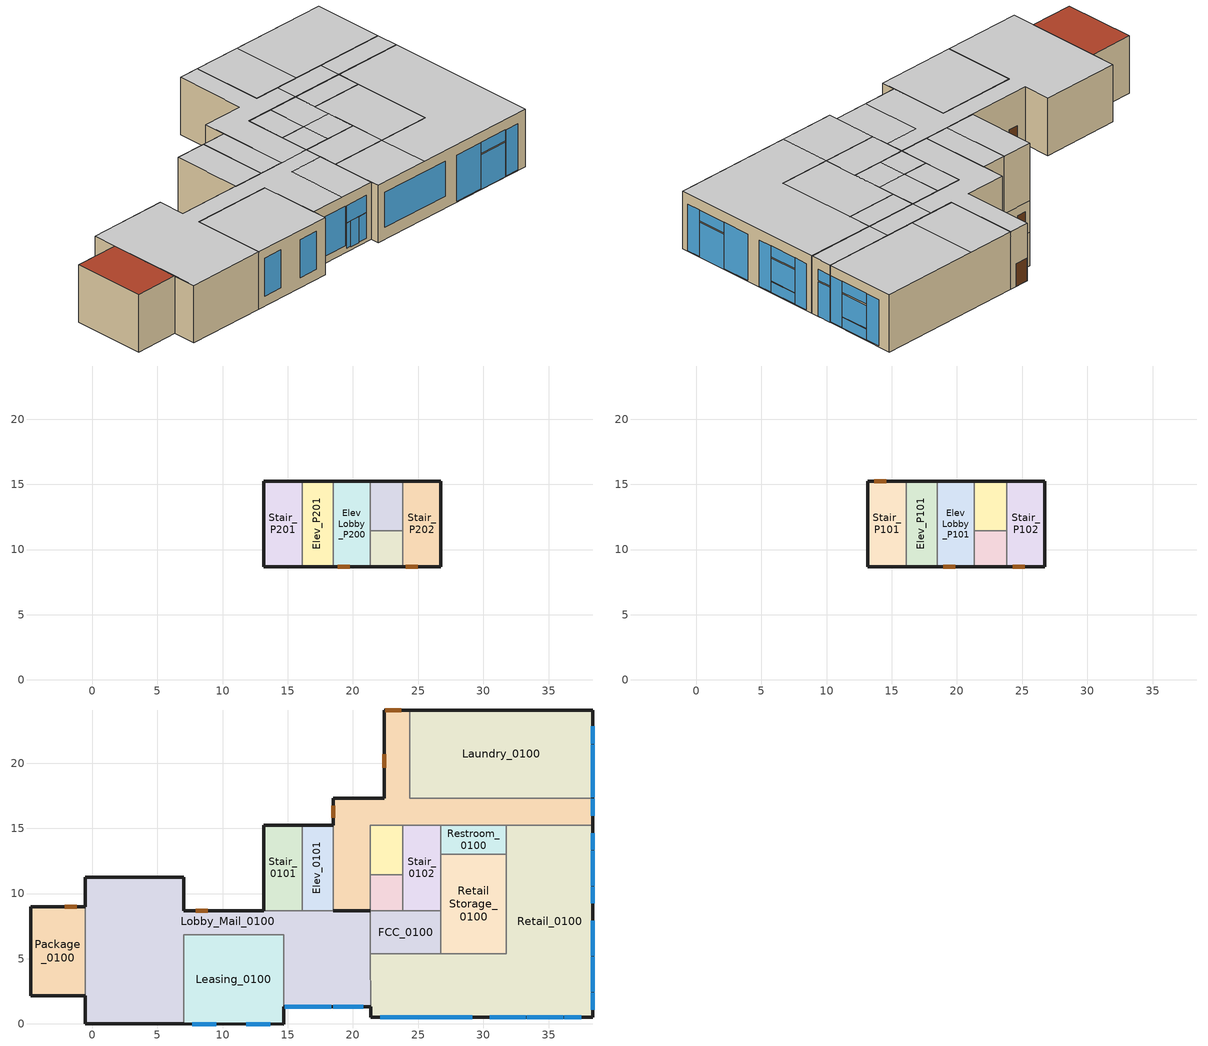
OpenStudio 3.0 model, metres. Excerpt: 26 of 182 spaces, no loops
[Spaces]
Stair_P201
 floor ground: 13.17,15.24 16.1,15.24 16.1,8.69 13.17,8.69 z-6.17
 wall outside: 16.1,15.24 13.17,15.24 13.17,8.69 16.1,8.69 z-6.17:-2.97
 wall to Elev_P201: 16.1,8.69 16.1,15.24 z-6.17:-2.97
Elev_P201
 floor ground: 18.48,15.24 18.48,8.69 16.1,8.69 16.1,15.24 z-6.17
 wall outside: 16.1,8.69 18.48,8.69 / 18.48,15.24 16.1,15.24 z-6.17:-2.97
 wall to Elev Lobby_P200: 18.48,8.69 18.48,15.24 z-6.17:-2.97
Elev Lobby_P200
 floor ground: 21.34,15.25 21.34,8.69 18.48,8.69 18.48,15.24 z-6.17
 wall outside: 18.48,8.69 21.34,8.69 / 21.34,15.25 18.48,15.24 z-6.17:-2.97
 wall to Elev_P202: 21.34,11.44 21.34,15.25 z-6.17:-2.97
 wall to Stor_P200: 21.34,8.69 21.34,11.44 z-6.17:-2.97
 door: 18.84,8.69 19.76,8.69 z-6.17:-4.04
Stor_P200
 floor ground: 23.83,11.44 23.83,8.69 21.34,8.69 21.34,11.44 z-6.17
 wall outside: 21.34,8.69 23.83,8.69 z-6.17:-2.97
 wall to Elev_P202: 23.83,11.44 21.34,11.44 z-6.17:-2.97
 wall to Stair_P202: 23.83,8.69 23.83,11.44 z-6.17:-2.97
Stair_P202
 floor ground: 26.75,15.25 26.75,8.69 23.83,8.69 23.83,15.25 z-6.17
 wall outside: 23.83,8.69 26.75,8.69 26.75,13.03 26.75,15.25 23.83,15.25 z-6.17:-2.97
 wall to Elev_P202: 23.83,15.25 23.83,11.44 z-6.17:-2.97
 door: 24.05,8.69 24.97,8.69 z-6.17:-4.04
Elev_P202
 floor ground: 23.83,15.25 23.83,11.44 21.34,11.44 21.34,15.25 z-6.17
 wall outside: 23.83,15.25 21.34,15.25 z-6.17:-2.97
Stair_P101
 floor to Stair_P201: 13.17,15.24 16.1,15.24 16.1,8.69 13.17,8.69 z-2.97
 wall outside: 16.1,15.24 13.17,15.24 13.17,8.69 16.1,8.69 z-2.97:0
 wall to Elev_P101: 16.1,8.69 16.1,15.24 z-2.97:0
 door: 14.56,15.24 13.65,15.24 z-2.97:-0.84
Elev_P101
 floor to Elev_P201: 18.48,15.24 18.48,8.69 16.1,8.69 16.1,15.24 z-2.97
 wall outside: 16.1,8.69 18.48,8.69 / 18.48,15.24 16.1,15.24 z-2.97:0
 wall to Elev Lobby_P101: 18.48,8.69 18.48,15.24 z-2.97:0
Elev Lobby_P101
 floor to Elev Lobby_P200: 21.34,15.25 21.34,8.69 18.48,8.69 18.48,15.24 z-2.97
 wall outside: 18.48,8.69 21.34,8.69 / 21.34,15.25 18.48,15.24 z-2.97:0
 wall to Elev_P102: 21.34,11.44 21.34,15.25 z-2.97:0
 wall to Stor_P100: 21.34,8.69 21.34,11.44 z-2.97:0
 door: 18.96,8.69 19.88,8.69 z-2.97:-0.84
Stor_P100
 floor to Stor_P200: 23.83,11.44 23.83,8.69 21.34,8.69 21.34,11.44 z-2.97
 wall outside: 21.34,8.69 23.83,8.69 z-2.97:0
 wall to Elev_P102: 23.83,11.44 21.34,11.44 z-2.97:0
 wall to Stair_P102: 23.83,8.69 23.83,11.44 z-2.97:0
Stair_P102
 floor to Stair_P202: 26.75,15.25 26.75,8.69 23.83,8.69 23.83,15.25 z-2.97
 wall outside: 23.83,8.69 26.75,8.69 26.75,13.03 26.75,15.25 23.83,15.25 z-2.97:0
 wall to Elev_P102: 23.83,15.25 23.83,11.44 z-2.97:0
 door: 24.28,8.69 25.19,8.69 z-2.97:-0.84
Elev_P102
 floor to Elev_P202: 23.83,15.25 23.83,11.44 21.34,11.44 21.34,15.25 z-2.97
 wall outside: 23.83,15.25 21.34,15.25 z-2.97:0
Leasing_0100
 floor outside: 14.68,6.86 14.68,0 7.01,0 7.01,6.86 z0
 wall outside: 7.01,0 14.68,0 14.68,1.31 z0:5.41
 wall to Lobby_Mail_0100: 14.68,1.31 14.68,6.86 7.01,6.86 7.01,0 z0:5.41
 window: 7.67,0 9.52,0 / 11.81,0 13.67,0 z0.97:4.53
 ceiling adiabatic (Interior Ceiling): 14.68,0 14.68,6.86 7.01,6.86 7.01,0 z5.41
Retail_0100
 floor outside: 38.4,15.25 38.4,0.53 21.35,0.53 21.34,5.4 31.77,5.4 31.77,15.25 z0
 wall outside: 21.35,1.31 21.35,0.53 38.4,0.53 38.4,15.25 z0:5.41
 wall to Lobby_Mail_0100: 21.34,5.4 21.35,1.31 z0:5.41
 wall to FCC_0100: 26.75,5.4 21.34,5.4 z0:5.41
 wall to Retail Storage_0100: 31.77,13.03 31.77,5.4 26.75,5.4 z0:5.41
 wall to Restroom_0100: 31.77,15.25 31.77,13.03 z0:5.41
 wall to Corr_0100: 38.4,15.25 31.77,15.25 z0:5.41
 window: 22.1,0.53 29.14,0.53 z1.13:4.43; 30.49,0.53 33.26,0.53 / 36.18,0.53 37.52,0.53 / 38.4,1.11 38.4,2.4 / 38.4,5.24 38.4,7.92 / 38.4,9.26 38.4,10.54 / 38.4,13.35 38.4,14.62 z0.06:4.43; 33.32,0.53 36.12,0.53 / 38.4,2.47 38.4,5.18 / 38.4,10.6 38.4,13.28 z3.43:4.43; 33.32,0.53 36.12,0.53 / 38.4,2.47 38.4,5.18 z0:3.28; 38.4,10.6 38.4,13.28 z0.06:1.06; 38.4,10.6 38.4,13.28 z1.12:3.28
 ceiling adiabatic (Interior Ceiling): 38.4,0.53 38.4,15.25 31.77,15.25 31.77,5.4 26.75,5.4 26.75,0.53 z5.41; 26.75,0.53 26.75,5.4 21.34,5.4 21.35,0.53 z5.41
Package_0100
 floor outside: -4.72,8.99 -0.53,8.99 -0.53,2.18 -4.72,2.18 z0
 wall outside: -0.53,8.99 -4.72,8.99 -4.72,2.18 -0.53,2.18 z0:5.41
 wall to Lobby_Mail_0100: -0.53,2.18 -0.53,8.99 z0:5.41
 door: -1.18,8.99 -2.09,8.99 z0:2.13
 roof outside: -0.53,2.18 -0.53,8.99 -4.72,8.99 -4.72,2.18 z5.41
FCC_0100
 floor outside: 26.75,8.69 26.75,5.4 21.34,5.4 21.34,8.69 z0
 wall to Stair_0102: 26.75,8.69 23.83,8.69 z0:5.41
 wall to Retail Storage_0100: 26.75,5.4 26.75,8.69 z0:5.41
 wall to Lobby_Mail_0100: 21.34,8.69 21.34,5.4 z0:5.41
 wall to Stor_0100: 23.83,8.69 21.34,8.69 z0:5.41
 ceiling adiabatic (Interior Ceiling): 26.75,5.4 26.75,8.69 21.34,8.69 21.34,5.4 z5.41
Retail Storage_0100
 floor outside: 31.77,13.03 31.77,5.4 26.75,5.4 26.75,13.03 z0
 wall to Stair_0102: 26.75,13.03 26.75,8.69 z0:5.41
 wall to Restroom_0100: 31.77,13.03 26.75,13.03 z0:5.41
 ceiling adiabatic (Interior Ceiling): 31.77,5.4 31.77,13.03 26.75,13.03 26.75,5.4 z5.41
Stair_0101
 floor to Stair_P101: 16.1,15.24 16.1,8.69 13.17,8.69 13.17,15.24 z0
 wall outside: 16.1,15.24 13.17,15.24 13.17,8.69 z0:5.41
 wall to Elev_0101: 16.1,8.69 16.1,15.24 z0:5.41
 wall to Lobby_Mail_0100: 13.17,8.69 16.1,8.69 z0:5.41
 ceiling adiabatic (Interior Ceiling): 16.1,8.69 16.1,15.24 13.17,15.24 13.17,8.69 z5.41
Elev_0101
 floor to Elev_P101: 18.48,15.24 18.48,8.69 16.1,8.69 16.1,15.24 z0
 wall outside: 18.48,15.24 16.1,15.24 z0:5.41
 wall to Lobby_Mail_0100: 16.1,8.69 18.48,8.69 z0:5.41
 wall to Corr_0100: 18.48,8.69 18.48,15.24 z0:5.41
 ceiling adiabatic (Interior Ceiling): 18.48,8.69 18.48,15.24 16.1,15.24 16.1,8.69 z5.41
Stor_0100
 floor to Stor_P100: 23.83,11.44 23.83,8.69 21.34,8.69 21.34,11.44 z0
 wall to Corr_0100: 21.34,11.44 21.34,8.69 z0:5.41
 wall to Elev_0102: 23.83,11.44 21.34,11.44 z0:5.41
 wall to Stair_0102: 23.83,8.69 23.83,11.44 z0:5.41
 ceiling adiabatic (Interior Ceiling): 23.83,8.69 23.83,11.44 21.34,11.44 21.34,8.69 z5.41
Stair_0102
 floor to Stair_P102: 26.75,15.25 26.75,8.69 23.83,8.69 23.83,15.25 z0
 wall to Elev_0102: 23.83,15.25 23.83,11.44 z0:5.41
 wall to Corr_0100: 26.75,15.25 23.83,15.25 z0:5.41
 wall to Restroom_0100: 26.75,13.03 26.75,15.25 z0:5.41
 ceiling adiabatic (Interior Ceiling): 26.75,8.69 26.75,11.44 23.83,11.44 23.83,8.69 z5.41; 26.75,11.44 26.75,15.25 23.83,15.25 23.83,11.44 z5.41
Elev_0102
 floor to Elev_P102: 23.83,15.25 23.83,11.44 21.34,11.44 21.34,15.25 z0
 wall to Corr_0100: 23.83,15.25 21.34,15.25 21.34,11.44 z0:5.41
 ceiling adiabatic (Interior Ceiling): 23.83,11.44 23.83,15.25 21.87,15.25 21.34,15.25 21.34,11.44 z5.41
Restroom_0100
 floor outside: 31.77,15.25 31.77,13.03 26.75,13.03 26.75,15.25 z0
 wall to Corr_0100: 31.77,15.25 26.75,15.25 z0:5.41
 ceiling adiabatic (Interior Ceiling): 31.77,13.03 31.77,15.25 26.75,15.25 26.75,13.03 z5.41
Laundry_0100
 floor outside: 38.4,24.08 38.4,17.32 24.36,17.32 24.36,24.08 z0
 wall outside: 38.4,17.32 38.4,24.08 24.36,24.08 z0:5.41
 wall to Corr_0100: 24.36,24.08 24.36,17.32 38.4,17.32 z0:5.41
 window: 38.4,18.71 38.4,21.42 z3.43:4.43; 38.4,18.71 38.4,21.42 z1.12:3.28; 38.4,18.71 38.4,21.42 z0.06:1.06; 38.4,21.48 38.4,22.84 / 38.4,17.39 38.4,18.65 z0.06:4.43
 ceiling adiabatic (Interior Ceiling): 38.4,17.32 38.4,24.08 28.96,24.08 28.96,17.32 z5.41; 28.96,17.32 28.96,24.08 24.36,24.08 24.36,17.32 z5.41
Corr_0100
 floor outside: 24.36,24.08 24.36,17.32 38.4,17.32 38.4,15.25 21.34,15.25 18.48,15.24 18.48,17.32 22.42,17.32 22.42,24.08 z0
 floor to Elev Lobby_P101: 21.34,15.25 21.34,8.69 18.48,8.69 18.48,15.24 z0
 wall outside: 24.36,24.08 22.42,24.08 22.42,17.32 18.48,17.32 18.48,15.24 / 38.4,15.25 38.4,17.32 / 21.34,8.69 18.48,8.69 z0:5.41
 window: 38.4,15.97 38.4,17.26 z0:3.28; 38.4,15.97 38.4,17.26 z3.43:4.43
 door: 18.48,16.73 18.48,15.81 / 23.69,24.08 22.47,24.08 z0:2.13; 22.42,20.7 22.42,19.63 z0:2.44
 ceiling adiabatic (Interior Ceiling): 21.34,8.69 21.34,15.25 26.75,15.25 26.75,17.32 24.36,17.32 24.36,24.08 22.42,24.08 22.42,17.32 18.48,17.32 18.48,8.69 z5.41; 38.4,15.25 38.4,17.32 31.77,17.32 31.77,15.25 z5.41; 31.77,15.25 31.77,17.32 26.75,17.32 26.75,15.25 z5.41
Lobby_Mail_0100
 floor outside: 7.01,11.25 7.01,8.69 21.34,8.69 21.34,5.4 21.35,1.31 14.68,1.31 14.68,6.86 7.01,6.86 7.01,0 -0.53,0 -0.53,11.25 z0
 wall outside: 14.68,1.31 21.35,1.31 / -0.53,2.18 -0.53,0 7.01,0 / 13.17,8.69 7.01,8.69 7.01,11.25 -0.53,11.25 -0.53,8.99 / 21.34,8.69 18.48,8.69 z0:5.41
 window: 19.96,1.31 20.77,1.31 / 18.5,1.31 18.95,1.31 z0.36:2.74; 18.5,1.31 20.77,1.31 z2.79:4.39; 14.78,1.31 18.33,1.31 z0.66:4.39; 19,1.31 19.91,1.31 z0.31:2.74
 door: 8.85,8.69 7.93,8.69 z0:2.13
 ceiling adiabatic (Interior Ceiling): 7.01,0 7.01,6.86 14.68,6.86 14.68,1.31 18,1.31 18,7.07 21.34,7.07 21.34,8.69 7.01,8.69 7.01,11.25 -0.53,11.25 -0.53,0 z5.41; 21.35,1.31 21.34,5.4 21.34,7.07 18,7.07 18,1.31 z5.41
[Building]
1300 NE 45th: North Axis {deg}=90; Space Type=SEC2015-MF-Residential_1B; Default Construction Set=2015 Seattle Energy Code - MF; Default Schedule Set=SEC2015-MF-RESIDENTIAL-SCH-SET
[Site]
SEATTLE: Latitude {deg}=47.45; Longitude {deg}=-122.3; Time Zone {hr}=-8; Elevation {m}=122
[ClimateZones]
Climate Zone Institution Name 1=ASHRAE; Climate Zone Document Name 1=ANSI/ASHRAE Standard 169; Climate Zone Document Year 1=2006; Climate Zone Value 1=4C; Climate Zone Institution Name 2=CEC; Climate Zone Document Name 2=California Climate Zone Descriptions; Climate Zone Document Year 2=1995
[SizingPeriod:DesignDay] Barometric Pressure {Pa}=99868; Sky Clearness=0; Rain Indicator=0; Snow Indicator=0; Day of Month=21; Daylight Saving Time Indicator=0; Dry-Bulb Temperature Range Modifier Type=DefaultMultipliers
Name | Maximum Dry-Bulb Temperature {C} | Daily Dry-Bulb Temperature Range {deltaC} | Humidity Indicating Conditions at Maximum Dry-Bulb | Wind Speed {m/s} | Wind Direction {deg} | Month | Day Type | Humidity Indicating Type | Solar Model Indicator | ASHRAE Taub | ASHRAE Taud
SEATTLE Ann Htg 99.6% Condns DB | -4.2 | 0 | -4.2 | 4.3 | 20 | 12 | WinterDesignDay | Wetbulb | ASHRAEClearSky
SEATTLE Ann Hum_n 99.6% Condns DP=>MCDB | -0.4 | 0 | -13 | 4.3 | 20 | 12 | WinterDesignDay | Dewpoint | ASHRAEClearSky
SEATTLE Ann Htg Wind 99.6% Condns WS=>MCDB | 5.6 | 0 | 5.6 | 12.1 | 20 | 12 | WinterDesignDay | Wetbulb | ASHRAEClearSky
SEATTLE Ann Clg .4% Condns DB=>MWB | 29.4 | 10.4 | 18.3 | 4.2 | 350 | 8 | SummerDesignDay | Wetbulb | ASHRAETau | 0.352 | 2.561
SEATTLE Ann Clg .4% Condns WB=>MDB | 27.9 | 10.4 | 19.2 | 4.2 | 350 | 8 | SummerDesignDay | Wetbulb | ASHRAETau | 0.352 | 2.561
SEATTLE Ann Clg .4% Condns DP=>MDB | 20.8 | 10.4 | 15.9 | 4.2 | 350 | 8 | SummerDesignDay | Dewpoint | ASHRAETau | 0.352 | 2.561
SEATTLE Ann Clg .4% Condns Enth=>MDB | 28.2 | 10.4 | 54700 | 4.2 | 350 | 8 | SummerDesignDay | Enthalpy | ASHRAETau | 0.352 | 2.561
[Construction]
SEC-2015 Comm Group R BG ExtWall: R-13 + R-6 CI: Concrete - 8 inch - 140 lb/ft3, R-6 CI, R-13 Cavity (R-6 eff), 5/8 in. Gypsum Board
Interior Floor: F16 Acoustic tile, F05 Ceiling air space resistance, M11 100mm lightweight concrete
Interior Wall: G01a 19mm gypsum board, F04 Wall air space resistance, G01a 19mm gypsum board
Interior Ceiling: M11 100mm lightweight concrete, F05 Ceiling air space resistance, F16 Acoustic tile
SEC-2015 Opaque Door- Swinging: SEC-2015 Opaque Door- Swinging - Material
SEC-2015 Comm Group R ExtRoof IEAD: Roof Membrane, IEAD Roof Insulation R-36.7 IP, Metal Decking
SEC-2015 Comm Group R AG ExtWall SteelFrame: R-19 + R-8.5 CI: Stucco - 7/8 inch, 5/8 in. Gypsum Board, R-8.5 CI, R-19 Cavity (R-7.1 eff), 5/8 in. Gypsum Board
SEC-2015 Comm Group R Exposed Floor Mass: Floor Insulation R-32 IP, MAT-CC05 8 HW CONCRETE, CP02 CARPET PAD 2
SEC-2015 Glazed Door - SEW: SEC-2015 Glazed Door - SEW - Material
SEC-2015 Glazing - Fixed Metal Frame - SEW: SEC-2015 Glazing - Fixed Metal Frame - SEW - Material
SEC-2015 Opaque Door- NonSwinging: SEC-2015 Opaque Door- NonSwinging - Material
[Material]
Name | Roughness | Thickness {m} | Conductivity {W/m-K} | Density {kg/m3} | Specific Heat {J/kg-K} | Thermal Absorptance | Solar Absorptance | Visible Absorptance
Concrete - 8 inch - 140 lb/ft3 | MediumRough | 0.2032 | 1.94902 | 2239.06 | 921.096 | 0.9 | 0.7 | 0.7
Roof Membrane | VeryRough | 0.0095 | 0.16 | 1121.29 | 1460 | 0.9 | 0.7 | 0.7
Metal Decking | MediumSmooth | 0.0015 | 45.006 | 7680 | 418.4 | 0.9 | 0.6 | 0.6
F16 Acoustic tile | MediumSmooth | 0.0191 | 0.06 | 368 | 590 | 0.9 | 0.3 | 0.3
M11 100mm lightweight concrete | MediumRough | 0.1016 | 0.53 | 1280 | 840 | 0.9 | 0.5 | 0.5
G01a 19mm gypsum board | MediumSmooth | 0.019 | 0.16 | 800 | 1090 | 0.9 | 0.4 | 0.4
5/8 in. Gypsum Board | MediumSmooth | 0.0159 | 0.16 | 800 | 1090 | 0.9 | 0.7 | 0.7
IEAD Roof Insulation R-36.7 IP | MediumRough | 0.316696 | 0.049 | 265 | 836.8 | 0.9 | 0.7 | 0.7
MAT-CC05 8 HW CONCRETE | Rough | 0.20321 | 1.311 | 2240 | 836.8 | 0.9 | 0.7 | 0.7
Floor Insulation R-32 IP | MediumRough | 0.253598 | 0.045 | 265 | 836.8 | 0.9 | 0.7 | 0.7
R-6 CI | MediumSmooth | 0.024323 | 0.0230188 | 16.0185 | 1130.436
R-13 Cavity (R-6 eff) | MediumSmooth | 0.024323 | 0.0230188 | 16.0185 | 1130.436 | 0.9
Stucco - 7/8 inch | Smooth | 0.022352 | 0.701106 | 1855.1 | 837.36
R-8.5 CI | MediumSmooth | 0.0344576 | 0.0230188 | 16.0185 | 1130.436
R-19 Cavity (R-7.1 eff) | MediumSmooth | 0.0287823 | 0.0230188 | 16.0185 | 1130.436 | 0.9
[Material:NoMass]
Name | Roughness | Thermal Resistance {m2-K/W} | Thermal Absorptance | Solar Absorptance | Visible Absorptance
CP02 CARPET PAD 2 | VeryRough | 0.21648 | 0.9 | 0.7 | 0.8
SEC-2015 Opaque Door- Swinging - Material | Smooth | 0.475497
SEC-2015 Opaque Door- NonSwinging - Material | Smooth | 0.517764
[Material:AirGap]
Name | Thermal Resistance {m2-K/W}
F05 Ceiling air space resistance | 0.18
F04 Wall air space resistance | 0.15
[WindowMaterial:Blind]
Window Material Blind 1: Slat Width {m}=0.025; Slat Separation {m}=0.01875; Front Side Slat Beam Solar Reflectance=0.5; Back Side Slat Beam Solar Reflectance=0.5; Front Side Slat Diffuse Solar Reflectance=0.5; Back Side Slat Diffuse Solar Reflectance=0.5; Slat Beam Visible Transmittance=0
[DefaultSurfaceConstructions]
Name | Floor Construction | Wall Construction | Roof Ceiling Construction
Default Surface Constructions 23 | Interior Floor | Interior Wall | Interior Ceiling
Default Surface Constructions 24 | SEC-2015 Comm Group R Slab-On-Ground | SEC-2015 Comm Group R BG ExtWall: R-13 + R-6 CI
Default Surface Constructions 22 adj ext wall insulation adj ext wall insulation | SEC-2015 Comm Group R Exposed Floor Mass | SEC-2015 Comm Group R AG ExtWall SteelFrame: R-19 + R-8.5 CI | SEC-2015 Comm Group R ExtRoof IEAD
[DefaultSubSurfaceConstructions]
Name | Fixed Window Construction | Door Construction | Glass Door Construction | Overhead Door Construction
Default Sub Surface Constructions 15 | SEC-2015 Glazing - Fixed Metal Frame - SEW | SEC-2015 Opaque Door- Swinging | SEC-2015 Glazed Door - SEW | SEC-2015 Opaque Door- NonSwinging
Default Sub Surface Constructions 16
[WindowMaterial:SimpleGlazingSystem] Solar Heat Gain Coefficient=0.35; Visible Transmittance=0.6
Name | U-Factor {W/m2-K}
SEC-2015 Glazed Door - SEW - Material | 3.40696
SEC-2015 Glazing - Fixed Metal Frame - SEW - Material | 2.15774
[DefaultConstructionSet]
2015 Seattle Energy Code - MF: Default Exterior Surface Constructions=Default Surface Constructions 22 adj ext wall insulation adj ext wall insulation; Default Interior Surface Constructions=Default Surface Constructions 23; Default Ground Contact Surface Constructions=Default Surface Constructions 24; Default Exterior SubSurface Constructions=Default Sub Surface Constructions 15; Default Interior SubSurface Constructions=Default Sub Surface Constructions 16
[Construction:FfactorGroundFloor]
SEC-2015 Comm Group R Slab-On-Ground: F-Factor {W/m-K}=0.934597; Area {m2}=88.9082; PerimeterExposed {m}=40.2336
[Lights:Definition] Design Level Calculation Method=Watts/Area
Name | Watts per Space Floor Area {W/m2}
Stair Lights Definition | 5.38196
Storage Lights Definition | 4.84376
Restroom Lights Definition | 7.53474
Elec/Mech Lights Definition | 7.31946
Office Lights Definition | 8.61113
Apartment Lights Definition | 3.98265
Corridor Lights Definition | 5.16668
[DesignSpecification:OutdoorAir] Outdoor Air Method=Sum
Name | Outdoor Air Flow per Person {m3/s-person} | Outdoor Air Flow per Floor Area {m3/s-m2} | Outdoor Air Flow Rate {m3/s}
SEC-2015 MF-Apartment Ventilation-1B | 0 | 0 | 0.0141584
SEC-2015 MF-Corridor Ventilation; SEC-2015 MF-Storage Ventilation |  | 0.0006096
SEC-2015 MF-Elec/MechRoom Ventilation; SEC-2015 MF- Restroom Ventilation; SEC-2015 MF-Stair Ventilation |  | 0.0003048
SEC-2015 MF-Office Ventilation | 0.00235974 | 0.0003048
[ThermostatSetpoint:DualSetpoint]
Name | Heating Setpoint Temperature Schedule | Cooling Setpoint Temperature Schedule
Thermostat Setpoint Dual Setpoint 6; Thermostat Setpoint Dual Setpoint 7; Thermostat Setpoint Dual Setpoint 19; Thermostat Setpoint Dual Setpoint 20; Thermostat Setpoint Dual Setpoint 42 | SEC2015-MF-Corridor_HtgSetp | SEC2015-MF-Corridor_ClgSetp
Thermostat Setpoint Dual Setpoint 21; Thermostat Setpoint Dual Setpoint 22; Thermostat Setpoint Dual Setpoint 35; Thermostat Setpoint Dual Setpoint 36; Thermostat Setpoint Dual Setpoint 37; Thermostat Setpoint Dual Setpoint 38; Thermostat Setpoint Dual Setpoint 49; Thermostat Setpoint Dual Setpoint 50; Thermostat Setpoint Dual Setpoint 53; Thermostat Setpoint Dual Setpoint 55; Thermostat Setpoint Dual Setpoint 56; Thermostat Setpoint Dual Setpoint 69; Thermostat Setpoint Dual Setpoint 70; Thermostat Setpoint Dual Setpoint 71; Thermostat Setpoint Dual Setpoint 72; Thermostat Setpoint Dual Setpoint 73; Thermostat Setpoint Dual Setpoint 78; Thermostat Setpoint Dual Setpoint 79
Thermostat Setpoint Dual Setpoint 39 | SEC2015-MF-Corridor_HtgSetp | SEC2015-MF-ElecMech_ClgSetp
Thermostat Setpoint Dual Setpoint 41; Thermostat Setpoint Dual Setpoint 54 | SEC2015-MF-Office_HtgSetp | SEC2015-MF-Office_ClgSetp
[People:Definition] Fraction Radiant=0.3
Name | Number of People Calculation Method | People per Space Floor Area {person/m2} | Number of People {people}
Office People Definition | People/Area | 0.0538196
Apartment 1BR People Definition | People |  | 1
[ShadingControl]
Shading Control 1: Shading Type=InteriorBlind; Shading Device Material=Window Material Blind 1
[BuildingStory]
Name | Nominal Z Coordinate {m} | Nominal Floor to Floor Height {m}
Building Story 01 | 0 | 5.4102
Building Story P1 | -2.9718 | 2.9718
Building Story P2 | -6.1722 | 3.2004
[Space] Default Construction Set=2015 Seattle Energy Code - MF
Name | Space Type | Default Schedule Set | Building Story | Thermal Zone
Leasing_0100 | SEC2015-MF-Office | SEC2015-MF-OFFICE-SCH-SET | Building Story 01 | Thermal Zone: Leasing_0100
Retail_0100 | SEC2015-MF-Office |  | Building Story 01 | Thermal Zone: Retail_0100
Package_0100 | SEC2015-MF-Storage |  | Building Story 01 | Thermal Zone: Package_0100
FCC_0100 | SEC2015-MF-Elec/MechRoom |  | Building Story 01 | Thermal Zone: FCC_0100
Retail Storage_0100 | SEC2015-MF-Storage |  | Building Story 01 | Thermal Zone: Retail Storage_0100
Stair_0101 | SEC2015-MF-Stair |  | Building Story 01 | Thermal Zone: Stair_0101
Elev_0101 | SEC2015-MF-Shaft |  | Building Story 01 | Thermal Zone: Elev_0101
Stor_0100 | SEC2015-MF-Storage |  | Building Story 01 | Thermal Zone: Stor_0100
Stair_0102 | SEC2015-MF-Stair |  | Building Story 01 | Thermal Zone: Stair_0102
Elev_0102 | SEC2015-MF-Shaft |  | Building Story 01 | Thermal Zone: Elev_0102
Restroom_0100 | SEC2015-MF-Restroom |  | Building Story 01 | Thermal Zone: Restroom_0100
Laundry_0100 | SEC2015-MF-Office |  | Building Story 01 | Thermal Zone: Laundry_0100
Stair_P101 | SEC2015-MF-Stair |  | Building Story P1 | Thermal Zone: Stair_P101
Elev_P101 | SEC2015-MF-Shaft |  | Building Story P1 | Thermal Zone: Elev_P101
Elev Lobby_P101 | SEC2015-MF-Coridor |  | Building Story P1 | Thermal Zone: Elev Lobby_P101
Stor_P100 | SEC2015-MF-Storage |  | Building Story P1 | Thermal Zone: Stor_P100
Stair_P102 | SEC2015-MF-Stair |  | Building Story P1 | Thermal Zone: Stair_P102
Elev_P102 | SEC2015-MF-Shaft |  | Building Story P1 | Thermal Zone: Elev_P102
Stair_P201 | SEC2015-MF-Stair |  | Building Story P2 | Thermal Zone: Stair_P201
Elev_P201 | SEC2015-MF-Shaft |  | Building Story P2 | Thermal Zone: Elev_P201
Elev Lobby_P200 | SEC2015-MF-Coridor |  | Building Story P2 | Thermal Zone: Elev Lobby_P200
Stor_P200 | SEC2015-MF-Storage |  | Building Story P2 | Thermal Zone: Stor_P200
Stair_P202 | SEC2015-MF-Stair |  | Building Story P2 | Thermal Zone: Stair_P202
Elev_P202 | SEC2015-MF-Shaft |  | Building Story P2 | Thermal Zone: Elev_P202
Corr_0100 | SEC2015-MF-Coridor |  | Building Story 01 | Thermal Zone: Corr_0100
Lobby_Mail_0100 | SEC2015-MF-Coridor |  | Building Story 01 | Thermal Zone: Lobby_Mail_0100
[SpaceType]
Name | Default Schedule Set | Design Specification Outdoor Air Object | Standards Building Type | Standards Space Type
SEC2015-MF-Residential_1B | SEC2015-MF-RESIDENTIAL-SCH-SET | SEC-2015 MF-Apartment Ventilation-1B | MidriseApartment | Apartment
SEC2015-MF-Coridor | SEC2015-MF-CORRIDOR-SCH-SET | SEC-2015 MF-Corridor Ventilation | MidriseApartment | Corridor
SEC2015-MF-Elec/MechRoom | SEC2015-MF-ELECMECH-SCH-SET | SEC-2015 MF-Elec/MechRoom Ventilation | Office | Elec/MechRoom
SEC2015-MF-Office | SEC2015-MF-OFFICE-SCH-SET | SEC-2015 MF-Office Ventilation | Office | OpenOffice
SEC2015-MF-Restroom | SEC2015-MF-RESTROOM-SCH-SET | SEC-2015 MF- Restroom Ventilation | Office | Restroom
SEC2015-MF-Stair | SEC2015-MF-STAIR-SCH-SET | SEC-2015 MF-Stair Ventilation | Office | Stair
SEC2015-MF-Storage | SEC2015-MF-STORAGE-SCH-SET | SEC-2015 MF-Storage Ventilation | Office | Storage
SEC2015-MF-Shaft | SEC2015-MF-SHAFT-SCH-SET | SEC-2015 MF-Stair Ventilation | Office | Stair
[Lights] Fraction Replaceable=1
Name | Lights Definition | Space or SpaceType | Schedule
Apartment Lights | Apartment Lights Definition | SEC2015-MF-Residential_1B
90.1-2010 - MidriseApartment - Corridor Lights | Corridor Lights Definition | SEC2015-MF-Coridor
Lights 1 | Restroom Lights Definition | SEC2015-MF-Restroom
Lights 2 | Stair Lights Definition | SEC2015-MF-Stair
Lights 3 | Storage Lights Definition | SEC2015-MF-Storage | MidriseApartment ElecMech Light
Lights 5 | Office Lights Definition | SEC2015-MF-Office
Lights 7 | Elec/Mech Lights Definition | SEC2015-MF-Elec/MechRoom
[People] Multiplier=1
Name | People Definition | Space or SpaceType
Apartment People | Apartment 1BR People Definition | SEC2015-MF-Residential_1B
People 1 | Office People Definition | SEC2015-MF-Office
[SpaceInfiltration:DesignFlowRate]
Name | Design Flow Rate Calculation Method | Flow per Exterior Surface Area {m3/s-m2} | Space or SpaceType | Design Flow Rate {m3/s}
Apartment Infiltration | Flow/ExteriorArea | 0.001524
HighriseApartment Corridor Infiltration | Flow/ExteriorArea | 0.001524 | SEC2015-MF-Coridor
HighriseApartment Office Infiltration | Flow/Space | 0 | SEC2015-MF-Office | 0.0141584
HighriseApartment Corridor Infiltration 2 | Flow/ExteriorArea | 0.001524 | SEC2015-MF-Restroom
HighriseApartment Corridor Infiltration 3 | Flow/ExteriorArea | 0.001524 | SEC2015-MF-Elec/MechRoom
HighriseApartment Corridor Infiltration 5 | Flow/ExteriorArea | 0.001524 | SEC2015-MF-Stair
HighriseApartment Corridor Infiltration 6 | Flow/ExteriorArea | 0.001524 | SEC2015-MF-Storage
HighriseApartment Corridor Infiltration 8 | Flow/ExteriorArea | 0.001524 | SEC2015-MF-Shaft
HighriseApartment Apartment Infiltration 2 | Flow/ExteriorArea | 0.001524 | SEC2015-MF-Residential_1B
[ElectricEquipment:Definition] Design Level Calculation Method=Watts/Area
Name | Watts per Space Floor Area {W/m2}
Apartment Electric Equipment Definition | 6.67362
Elec/MechRoom Electric Equipment Definition | 2.90626
Restroom Electric Equipment Definition | 0.753474
Office Electric Equipment Definition | 16.0382
[ElectricEquipment]
Name | Electric Equipment Definition | Space or SpaceType
Apartment Electric Equipment | Apartment Electric Equipment Definition | SEC2015-MF-Residential_1B
90.1-2010 - Office - Elec/MechRoom Electric Equipment | Elec/MechRoom Electric Equipment Definition | SEC2015-MF-Elec/MechRoom
90.1-2010 - Office - Restroom Electric Equipment | Restroom Electric Equipment Definition | SEC2015-MF-Restroom
Electric Equipment 1 | Office Electric Equipment Definition | SEC2015-MF-Office
[DefaultScheduleSet]
Name | Number of People Schedule | People Activity Level Schedule | Lighting Schedule | Electric Equipment Schedule | Infiltration Schedule
SEC2015-MF-RESIDENTIAL-SCH-SET | MidriseApartment Apartment Occ | MidriseApartment Activity | MidriseApartment Apartment Light | MidriseApartment Apartment Equip | MidriseApartment Infil (0.25)
SEC2015-MF-CORRIDOR-SCH-SET |  |  | Always On |  | MidriseApartment Infil (0.25)
SEC2015-MF-ELECMECH-SCH-SET |  |  | MidriseApartment ElecMech Light | MidriseApartment Common Equip | Always On
SEC2015-MF-OFFICE-SCH-SET | ApartmentMidRise OCC_OFF_SCH | MidriseApartment Activity | ApartmentMidRise LTG_OFF_SCH_2013 | ApartmentMidRise EQP_OFF_SCH_2010_2013 | ApartmentMidRise INF_OFF_SCH
SEC2015-MF-RESTROOM-SCH-SET |  |  | Always On | MidriseApartment Common Equip | MidriseApartment Infil (0.25)
SEC2015-MF-STAIR-SCH-SET |  |  | Always On |  | Always On
SEC2015-MF-STORAGE-SCH-SET |  |  | MidriseApartment Common Light | MidriseApartment Common Equip | Always On
SEC2015-MF-SHAFT-SCH-SET
[ThermalZone] Use Ideal Air Loads=Yes
Name | Thermostat
Thermal Zone: Package_0100 | Thermostat Setpoint Dual Setpoint 49
Thermal Zone: Corr_0100 | Thermostat Setpoint Dual Setpoint 7
Thermal Zone: Stor_0100 | Thermostat Setpoint Dual Setpoint 73
Thermal Zone: Leasing_0100 | Thermostat Setpoint Dual Setpoint 41
Thermal Zone: Lobby_Mail_0100 | Thermostat Setpoint Dual Setpoint 42
Thermal Zone: Retail_0100 | Thermostat Setpoint Dual Setpoint 54
Thermal Zone: FCC_0100 | Thermostat Setpoint Dual Setpoint 39
Thermal Zone: Retail Storage_0100 | Thermostat Setpoint Dual Setpoint 53
Thermal Zone: Stair_0101 | Thermostat Setpoint Dual Setpoint 55
Thermal Zone: Elev_0101 | Thermostat Setpoint Dual Setpoint 21
Thermal Zone: Stair_0102 | Thermostat Setpoint Dual Setpoint 56
Thermal Zone: Elev_0102 | Thermostat Setpoint Dual Setpoint 22
Thermal Zone: Restroom_0100 | Thermostat Setpoint Dual Setpoint 50
Thermal Zone: Laundry_0100 | Thermostat Setpoint Dual Setpoint 6
Thermal Zone: Elev_P201 | Thermostat Setpoint Dual Setpoint 37
Thermal Zone: Stor_P200 | Thermostat Setpoint Dual Setpoint 79
Thermal Zone: Stair_P101 | Thermostat Setpoint Dual Setpoint 69
Thermal Zone: Elev_P101 | Thermostat Setpoint Dual Setpoint 35
Thermal Zone: Elev Lobby_P101 | Thermostat Setpoint Dual Setpoint 19
Thermal Zone: Stor_P100 | Thermostat Setpoint Dual Setpoint 78
Thermal Zone: Stair_P102 | Thermostat Setpoint Dual Setpoint 70
Thermal Zone: Elev_P102 | Thermostat Setpoint Dual Setpoint 36
Thermal Zone: Stair_P201 | Thermostat Setpoint Dual Setpoint 71
Thermal Zone: Elev Lobby_P200 | Thermostat Setpoint Dual Setpoint 20
Thermal Zone: Stair_P202 | Thermostat Setpoint Dual Setpoint 72
Thermal Zone: Elev_P202 | Thermostat Setpoint Dual Setpoint 38
[Sizing:Zone] Zone Cooling Design Supply Air Temperature Input Method=SupplyAirTemperature; Zone Cooling Design Supply Air Temperature Difference {deltaC}=11.11; Zone Heating Design Supply Air Temperature Input Method=SupplyAirTemperature; Zone Heating Design Supply Air Temperature Difference {deltaC}=11.11; Zone Cooling Design Supply Air Humidity Ratio {kg-H2O/kg-air}=0.0085; Zone Heating Design Supply Air Humidity Ratio {kg-H2O/kg-air}=0.008; Cooling Design Air Flow Method=DesignDay; Heating Design Air Flow Method=DesignDay; Account for Dedicated Outdoor Air System=No; Dedicated Outdoor Air System Control Strategy=NeutralSupplyAir; Dedicated Outdoor Air Low Setpoint Temperature for Design {C}=autosize; Dedicated Outdoor Air High Setpoint Temperature for Design {C}=autosize
Name | Zone Cooling Design Supply Air Temperature {C} | Zone Heating Design Supply Air Temperature {C} | Design Zone Air Distribution Effectiveness in Heating Mode
Thermal Zone: Stor_0400; Thermal Zone: Stor_0300; Thermal Zone: Unit_0308; Thermal Zone: Elec_0300; Thermal Zone: Unit_0201_4B; Thermal Zone: Mech_0300; Thermal Zone: Unit_0407_3B; Thermal Zone: Elev_0302; Thermal Zone: Trash_0300; Thermal Zone: Unit_0413; Thermal Zone: Stair_0301; Thermal Zone: Elev_0301; Thermal Zone: Corr_0300; Thermal Zone: Stair_0302; Thermal Zone: Trash_0400; Thermal Zone: Elev_0201; Thermal Zone: Unit_0402; Thermal Zone: Unit_0311; Thermal Zone: Unit_0303; Thermal Zone: Unit_0219_4B; Thermal Zone: Unit_0305; Thermal Zone: Unit_0309_2B; Thermal Zone: Mech_0400; Thermal Zone: Unit_0310; Thermal Zone: Amen_0300; Thermal Zone: Unit_0312; Thermal Zone: Unit_0415; Thermal Zone: Unit_0313; Thermal Zone: Unit_0408; Thermal Zone: Elev Control_2301; Thermal Zone: Unit_0307_3B; Thermal Zone: Unit_0405; Thermal Zone: Unit_0315; Thermal Zone: Unit_0306; Thermal Zone: Unit_0304; Thermal Zone: Unit_0403; Thermal Zone: Unit_0302; Thermal Zone: Unit_0301_4B; Thermal Zone: Unit_0314; Thermal Zone: Unit_0316; Thermal Zone: Package_0100; Thermal Zone: Unit_0406; Thermal Zone: Corr_0100; Thermal Zone: Unit_0317_4B; Thermal Zone: Stair_2301; Thermal Zone: Stair_0402; Thermal Zone: Unit_0414; Thermal Zone: Unit_0409_2B; Thermal Zone: Unit_0410; Thermal Zone: Elec_0400; Thermal Zone: Unit_0411; Thermal Zone: Stor_0100; Thermal Zone: Corr_0400; Thermal Zone: Unit_0417_4B; Thermal Zone: Elev_0402; Thermal Zone: Unit_0412; Thermal Zone: Stair_0401; Thermal Zone: Unit_0401_4B; Thermal Zone: Unit_0404; Thermal Zone: Elev_0401; Thermal Zone: Stair_2202; Thermal Zone: Unit_0416; Thermal Zone: Amen_0400; Thermal Zone: Amen_SkyLoungeRoom_2200; Thermal Zone: Stair_0201; Thermal Zone: Amen_Fitness_2200; Thermal Zone: Amen_SkyLoungeCorridor_2200; Thermal Zone: Restroom_2201; Thermal Zone: Stair_2201; Thermal Zone: Elev_2301; Thermal Zone: Elev Lobby_2300; Thermal Zone: Restroom_2202; Thermal Zone: Elev_2302; Thermal Zone: Trash_2200; Thermal Zone: Amen_SkyLounge_2200; Thermal Zone: Amen_SkyLoungeRoom_2201; Thermal Zone: Corr_2300; Thermal Zone: Mech_0200; Thermal Zone: Elev_2303; Thermal Zone: Corr_2301; Thermal Zone: Elev Control_2302; Thermal Zone: Stair_0202; Thermal Zone: Stair_2302; Thermal Zone: Elev_2304; Thermal Zone: Unit_0212; Thermal Zone: Unit_0218; Thermal Zone: Unit_0217; Thermal Zone: Unit_0216; Thermal Zone: Unit_0215; Thermal Zone: Unit_0214; Thermal Zone: Unit_0213; Thermal Zone: Unit_0211_2B; Thermal Zone: Corr_0200; Thermal Zone: Stor_0200; Thermal Zone: Unit_0210; Thermal Zone: Elev_0202; Thermal Zone: XFMR_0201; Thermal Zone: Unit_0209_3B; Thermal Zone: Leasing_0100; Thermal Zone: Trash_0200; Thermal Zone: Unit_0202; Thermal Zone: Unit_0203; Thermal Zone: Unit_0208; Thermal Zone: Unit_0204; Thermal Zone: Unit_0205; Thermal Zone: Unit_0206; Thermal Zone: Unit_0207; Thermal Zone: Lobby_Mail_0100; Thermal Zone: Retail_0100; Thermal Zone: FCC_0100; Thermal Zone: Retail Storage_0100; Thermal Zone: Stair_0101; Thermal Zone: Elev_0101; Thermal Zone: Stair_0102; Thermal Zone: Elev_0102; Thermal Zone: Restroom_0100; Thermal Zone: Laundry_0100; Thermal Zone: Unit_2104; Thermal Zone: Unit_2105; Thermal Zone: Elev_P201; Thermal Zone: Elev_2101; Thermal Zone: Unit_2115; Thermal Zone: Unit_2107_3B; Thermal Zone: Stor_P200; Thermal Zone: Unit_2117_4B; Thermal Zone: Unit_2116; Thermal Zone: Unit_2114; Thermal Zone: Unit_2113; Thermal Zone: Unit_2112; Thermal Zone: Unit_2111; Thermal Zone: Unit_2110; Thermal Zone: Unit_2109_2B; Thermal Zone: Corr_2100; Thermal Zone: Mech_2100; Thermal Zone: Stair_2101; Thermal Zone: Stor_2100; Thermal Zone: Stair_2102; Thermal Zone: Unit_2102; Thermal Zone: Unit_2108; Thermal Zone: Elev_2102; Thermal Zone: Unit_2101_4B; Thermal Zone: Trash_2100; Thermal Zone: Unit_2103; Thermal Zone: Amen_2100; Thermal Zone: Unit_2106; Thermal Zone: Stair_P101; Thermal Zone: Elev_P101; Thermal Zone: Elev Lobby_P101; Thermal Zone: Stor_P100; Thermal Zone: Stair_P102; Thermal Zone: Elev_P102; Thermal Zone: Stair_P201; Thermal Zone: Elev Lobby_P200; Thermal Zone: Stair_P202; Thermal Zone: Elev_P202; Thermal Zone: Unit_0501_4B; Thermal Zone: XFMR_0401; Thermal Zone: Stair_0501; Thermal Zone: Unit_0508; Thermal Zone: Stair_0502; Thermal Zone: Unit_0513; Thermal Zone: Elev_0502; Thermal Zone: Corr_0500; Thermal Zone: Unit_0506; Thermal Zone: Unit_0502; Thermal Zone: Amen_0501; Thermal Zone: Unit_0517_4B; Thermal Zone: Unit_0504; Thermal Zone: Elev_0501; Thermal Zone: Trash_0500; Thermal Zone: Unit_0505; Thermal Zone: Unit_0516; Thermal Zone: Unit_0507_3B; Thermal Zone: Stor_0500; Thermal Zone: Unit_0509_2B; Thermal Zone: Unit_0511; Thermal Zone: Unit_0514; Thermal Zone: Unit_0510; Thermal Zone: Mech_0500; Thermal Zone: Unit_0503; Thermal Zone: Unit_0515; Thermal Zone: Unit_0512 | 12.7778 | 32.2222 | 0.8
; ; ; ; ; ; ; ; ; ; ; ; ; ; ; ; ; ; ; ; ; ; ; ; ; ;  | 14 | 40
[Exterior:Lights:Definition] Design Level {W}=0
Lights Garage Definition; Exterior Lights Definition
[Exterior:Lights] Schedule=Always On Discrete
Name | Exterior Lights Definition | Control Option
Lights Garage | Lights Garage Definition
Exterior Lights | Exterior Lights Definition | AstronomicalClock
[Schedule:Constant]
Always On Discrete: Value=1
[Schedule:Ruleset]
Name | Default Day Schedule | Summer Design Day Schedule | Winter Design Day Schedule
MidriseApartment Apartment Light | MidriseApartment Apartment Light Default Schedule | MidriseApartment Apartment Light Summer Design Day | MidriseApartment Apartment Light Winter Design Day
MidriseApartment Apartment Occ | MidriseApartment Apartment Occ Default Schedule | MidriseApartment Apartment Occ Summer Design Day | MidriseApartment Apartment Occ Winter Design Day
MidriseApartment Activity | MidriseApartment Activity Default Schedule | MidriseApartment Activity Summer Design Day | MidriseApartment Activity Winter Design Day
MidriseApartment Infil (0.25) | MidriseApartment Infil Default Schedule | MidriseApartment Infil Summer Design Day | MidriseApartment Infil Winter Design Day
MidriseApartment Apartment Equip | MidriseApartment Apartment Equip Default Schedule | MidriseApartment Apartment Equip Summer Design Day | MidriseApartment Apartment Equip Winter Design Day
SEC2015-MF-Corridor_HtgSetp | Schedule Day 1 | Schedule Day 8 | Schedule Day 7
SEC2015-MF-Corridor_ClgSetp | Schedule Day 6 | Schedule Day 11 | Schedule Day 10
SEC2015-MF-Office_HtgSetp | MidriseApartment Office HtgSetp Default Schedule | MidriseApartment Office HtgSetp Summer Design Day | MidriseApartment Office HtgSetp Winter Design Day
SEC2015-MF-Office_ClgSetp | MidriseApartment Office ClgSetp Default Schedule | MidriseApartment Office ClgSetp Summer Design Day | MidriseApartment Office ClgSetp Winter Design Day
Always On | Always On Default
MidriseApartment ElecMech Light | Schedule Day 9
SEC2015-MF-ElecMech_ClgSetp | Schedule Day 12
ApartmentMidRise LTG_OFF_SCH_2013 | ApartmentMidRise LTG_OFF_SCH_2013 Default | ApartmentMidRise LTG_OFF_SCH_2013 Summer Design Day | ApartmentMidRise LTG_OFF_SCH_2013 Winter Design Day
MidriseApartment Common Equip | MidriseApartment Apartment Equip Default Schedule 2 | MidriseApartment Apartment Equip Summer Design Day 2 | MidriseApartment Apartment Equip Winter Design Day 1
MidriseApartment Common Light | MidriseApartment Apartment Light Default Schedule 1 | MidriseApartment Apartment Light Summer Design Day 1 | MidriseApartment Apartment Light Winter Design Day 1
ApartmentMidRise OCC_OFF_SCH | ApartmentMidRise OCC_OFF_SCH Default | ApartmentMidRise OCC_OFF_SCH Summer Design Day | ApartmentMidRise OCC_OFF_SCH Winter Design Day
ApartmentMidRise INF_OFF_SCH | ApartmentMidRise INF_OFF_SCH Default | ApartmentMidRise INF_OFF_SCH Summer Design Day | ApartmentMidRise INF_OFF_SCH Winter Design Day
ApartmentMidRise EQP_OFF_SCH_2010_2013 | ApartmentMidRise EQP_OFF_SCH_2010_2013 Default | ApartmentMidRise EQP_OFF_SCH_2010_2013 Summer Design Day | ApartmentMidRise EQP_OFF_SCH_2010_2013 Winter Design Day
[Schedule:Day]
MidriseApartment Apartment Light Default Schedule; MidriseApartment Apartment Light Summer Design Day; MidriseApartment Apartment Light Winter Design Day: 6, 0, 0.016, 7, 0, 0.077, 9, 0, 0.14, 12, 0, 0.108, 17, 0, 0.077, 18, 0, 0.108, 22, 0, 0.217, 23, 0, 0.186, 24, 0, 0.015
MidriseApartment Apartment Occ Default Schedule; MidriseApartment Apartment Occ Summer Design Day; MidriseApartment Apartment Occ Winter Design Day: 7, 0, 1, 8, 0, 0.85, 9, 0, 0.39, 16, 0, 0.25, 17, 0, 0.3, 18, 0, 0.52, 21, 0, 0.87, 24, 0, 1
MidriseApartment Activity Default Schedule; MidriseApartment Activity Summer Design Day; MidriseApartment Activity Winter Design Day: 24, 0, 120
MidriseApartment Infil Default Schedule: 24, 0, 0.25
MidriseApartment Infil Summer Design Day; MidriseApartment Infil Winter Design Day; Always On Default; ApartmentMidRise LTG_OFF_SCH_2013 Summer Design Day; ApartmentMidRise INF_OFF_SCH Default; ApartmentMidRise INF_OFF_SCH Summer Design Day; ApartmentMidRise INF_OFF_SCH Winter Design Day: 24, 0, 1
MidriseApartment Apartment Equip Default Schedule; MidriseApartment Apartment Equip Summer Design Day; MidriseApartment Apartment Equip Winter Design Day: 5, 0, 0.1, 6, 0, 0.2, 7, 0, 0.45, 8, 0, 0.55, 9, 0, 0.45, 16, 0, 0.1, 17, 0, 0.35, 18, 0, 0.6, 19, 0, 0.55, 20, 0, 0.5, 21, 0, 0.35, 22, 0, 0.3, 23, 0, 0.2, 24, 0, 0.1
Schedule Day 1: 5, 0, 15.5556, 22, 0, 18.3333, 24, 0, 15.5556
Schedule Day 8; Schedule Day 7; MidriseApartment Office HtgSetp Summer Design Day; MidriseApartment Office HtgSetp Default Schedule 5: 24, 0, 15.6
Schedule Day 6: 6, 0, 31.1111, 22, 0, 27.7778, 24, 0, 31.1111
Schedule Day 11; Schedule Day 10: 24, 0, 40
MidriseApartment Office HtgSetp Default Schedule; MidriseApartment Office HtgSetp Winter Design Day: 7, 0, 15.6, 8, 0, 18.3, 17, 0, 21.1, 18, 0, 18.3, 24, 0, 15.6
MidriseApartment Office ClgSetp Default Schedule; MidriseApartment Office ClgSetp Summer Design Day: 7, 0, 29.4, 8, 0, 26.7, 17, 0, 23.9, 18, 0, 26.7, 24, 0, 29.4
MidriseApartment Office ClgSetp Winter Design Day; MidriseApartment Office ClgSetp Default Schedule 3: 24, 0, 29.4
Schedule Day 9: 8, 0, 0, 18, 0, 0.2, 24, 0, 0
Schedule Day 12: 24, 0, 29.4444
ApartmentMidRise LTG_OFF_SCH_2013 Default: 24, 0, 0.18
ApartmentMidRise LTG_OFF_SCH_2013 Winter Design Day; ApartmentMidRise OCC_OFF_SCH Default; ApartmentMidRise OCC_OFF_SCH Summer Design Day; ApartmentMidRise OCC_OFF_SCH Winter Design Day: 24, 0, 0
ApartmentMidRise LTG_OFF_SCH_2013 Wkdy Day: 8, 0, 0.18, 12, 0, 0.9, 13, 0, 0.8, 17, 0, 0.9, 24, 0, 0.18
MidriseApartment Apartment Equip Default Schedule 2; MidriseApartment Apartment Equip Summer Design Day 2; MidriseApartment Apartment Equip Winter Design Day 1: 5, 0, 0.1, 6, 0, 0.3, 10, 0, 0.45, 18, 0, 0.3, 19, 0, 0.6, 20, 0, 0.8, 21, 0, 0.9, 22, 0, 0.8, 23, 0, 0.6, 24, 0, 0.3
MidriseApartment Apartment Light Default Schedule 1; MidriseApartment Apartment Light Summer Design Day 1; MidriseApartment Apartment Light Winter Design Day 1: 5, 0, 0.1, 6, 0, 0.3, 9, 0, 0.45, 18, 0, 0.3, 19, 0, 0.6, 20, 0, 0.8, 21, 0, 0.9, 22, 0, 0.8, 23, 0, 0.6, 24, 0, 0.3
ApartmentMidRise OCC_OFF_SCH Wkdy Day: 8, 0, 0, 12, 0, 1, 13, 0, 0.5, 17, 0, 1, 24, 0, 0
ApartmentMidRise EQP_OFF_SCH_2010_2013 Default; ApartmentMidRise EQP_OFF_SCH_2010_2013 Summer Design Day; ApartmentMidRise EQP_OFF_SCH_2010_2013 Winter Design Day: 24, 0, 0.218625
ApartmentMidRise EQP_OFF_SCH_2010_2013 Wkdy Day: 7, 0, 0.218625, 8, 0, 0.33125, 12, 0, 0.92575, 13, 0, 0.870205, 17, 0, 0.92575, 18, 0, 0.33125, 24, 0, 0.218625
[Schedule:Rule] Rule Order=0
Name | Schedule Ruleset | Day Schedule | Apply Monday | Apply Tuesday | Apply Wednesday | Apply Thursday | Apply Friday | Date Specification Type | Start Month | Start Day | End Month | End Day | Apply Sunday | Apply Saturday
Schedule Rule 101 | ApartmentMidRise LTG_OFF_SCH_2013 | ApartmentMidRise LTG_OFF_SCH_2013 Wkdy Day | Yes | Yes | Yes | Yes | Yes | DateRange | 1 | 1 | 12 | 31
Schedule Rule 100 | ApartmentMidRise OCC_OFF_SCH | ApartmentMidRise OCC_OFF_SCH Wkdy Day | Yes | Yes | Yes | Yes | Yes | DateRange | 1 | 1 | 12 | 31
Schedule Rule 102 | ApartmentMidRise EQP_OFF_SCH_2010_2013 | ApartmentMidRise EQP_OFF_SCH_2010_2013 Wkdy Day | Yes | Yes | Yes | Yes | Yes | DateRange | 1 | 1 | 12 | 31
WEH | SEC2015-MF-Office_ClgSetp | MidriseApartment Office ClgSetp Default Schedule 3 |  |  |  |  |  |  |  |  |  |  | Yes | Yes
WEH 1 | SEC2015-MF-Office_HtgSetp | MidriseApartment Office HtgSetp Default Schedule 5 |  |  |  |  |  |  |  |  |  |  | Yes | Yes
